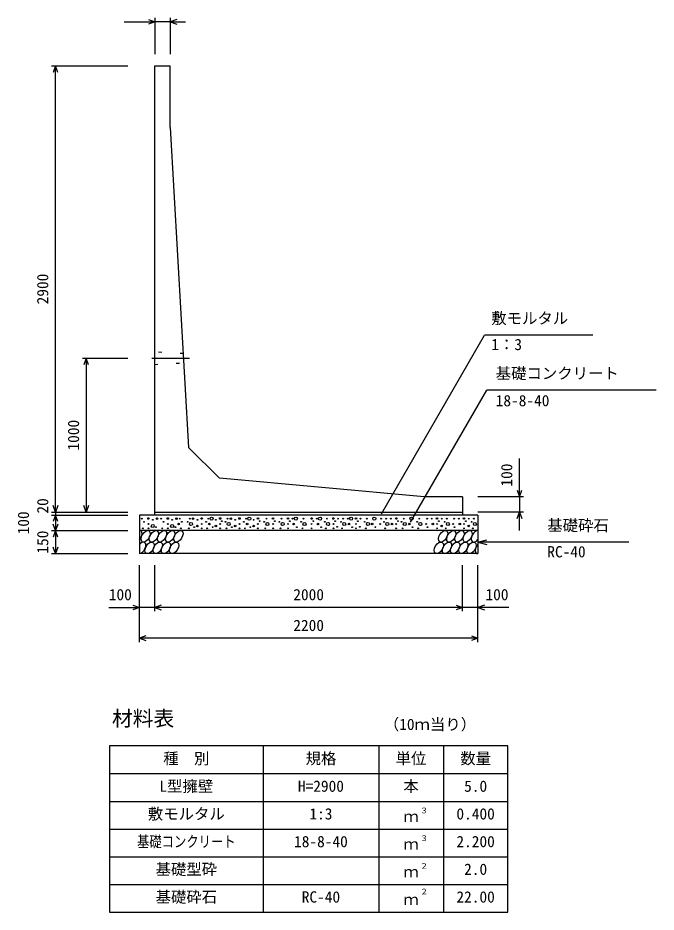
# Model space of a CAD drawing. Units: millimetres, scale not verified. Extents: x -67200 to 67200, y -23760 to 23760.
# Drawn here: x 29198 to 33345, y -5806 to 6 of the extents above; entities that cross this region are included whole.
import ezdxf
from ezdxf.enums import TextEntityAlignment as Align

# ---------------------------------------------------------------- set-up
doc = ezdxf.new("R2010")
doc.units = ezdxf.units.MM
doc.header["$LTSCALE"] = 80
doc.linetypes.add('CHAIN1', pattern=[8, 5, -1, 1, -1])
doc.linetypes.add('DOTTED', pattern=[1.75, 0.25, -1.5])
for name, color, linetype, lineweight in [('0-0_CENTER', 7, 'CHAIN1', 25), ('0-1_DIM', 7, 'Continuous', 25), ('0-3_HATCH', 6, 'Continuous', 25), ('0-4_HYO', 3, 'Continuous', 25), ('0-5_HYO2', 4, 'Continuous', 25), ('0-6_OUTLINE', 1, 'Continuous', 25), ('0-7_OUTLINE2', 4, 'DOTTED', 25), ('0-8_TXT', 7, 'Continuous', 25)]:
    doc.layers.add(name, color=color, linetype=linetype, lineweight=lineweight)
doc.styles.add('ＭＳ ゴシック', font='')
doc.styles.get('ＭＳ ゴシック').set_extended_font_data('MS Gothic')

msp = doc.modelspace()

# ---------------------------------------------------------------- linework, layer by layer
at = {"layer": '0-0_CENTER'}
msp.add_line((30067.36, -2205.79), (30312.67, -2205.79), dxfattribs=at)
at = {"layer": '0-1_DIM'}
for p, q in [((30088.04, 6.1), (30088.04, -230.79)), ((30188.04, 6.1), (30188.04, -230.79)), ((29888.49, -18.9), (30088.04, -18.9)), ((30188.04, -18.9), (30088.04, -18.9)), ((30188.04, -18.9), (30288.04, -18.9)), ((29417.32, -305.79), (29912.32, -305.79)), ((29442.32, -3205.79), (29442.32, -305.79)), ((31559.47, -3217.69), (32230.74, -2055.01)), ((32933.15, -2055.01), (32230.74, -2055.01)), ((29617.32, -2205.79), (29912.32, -2205.79)), ((29642.32, -2205.79), (29642.32, -3205.79)), ((31748.95, -3272.08), (32245.22, -2412.52)), ((33344.76, -2412.52), (32245.22, -2412.52)), ((32457.32, -3105.79), (32457.32, -2858.1)), ((32482.32, -3105.79), (32187.32, -3105.79)), ((32457.32, -3105.79), (32457.32, -3205.79)), ((29417.32, -3205.79), (29912.32, -3205.79)), ((29417.32, -3225.79), (29912.32, -3225.79)), ((29442.32, -3205.79), (29442.32, -3225.79)), ((29442.32, -3225.79), (29442.32, -3325.79)), ((32482.32, -3205.79), (32187.32, -3205.79)), ((32457.32, -3325.79), (32457.32, -3205.79)), ((29417.32, -3325.79), (29912.32, -3325.79)), ((29442.32, -3325.79), (29442.32, -3475.79)), ((32187.32, -3400.79), (32245.28, -3385.26)), ((33167.64, -3400.79), (32187.32, -3400.79)), ((32187.32, -3400.79), (32245.28, -3416.32)), ((29417.32, -3475.79), (29912.32, -3475.79)), ((29987.32, -4050.79), (29987.32, -3550.79)), ((30087.32, -3850.79), (30087.32, -3550.79)), ((32087.32, -3850.79), (32087.32, -3550.79)), ((32087.32, -3850.79), (32087.32, -3550.79)), ((32187.32, -4050.79), (32187.32, -3550.79)), ((29787.78, -3825.79), (29987.32, -3825.79)), ((30087.32, -3825.79), (29987.32, -3825.79)), ((32087.32, -3825.79), (30087.32, -3825.79)), ((32187.32, -3825.79), (32087.32, -3825.79)), ((32386.87, -3825.79), (32187.32, -3825.79)), ((32187.32, -4025.79), (29987.32, -4025.79))]:
    msp.add_line(p, q, dxfattribs=at)
for points in [[(30045.75, -3.51), (30088.04, -18.9), (30045.75, -34.29)], [(30230.32, -3.51), (30188.04, -18.9), (30230.32, -34.29)], [(29457.71, -348.08), (29442.32, -305.79), (29426.93, -348.08)], [(29657.71, -2248.08), (29642.32, -2205.79), (29626.93, -2248.08)], [(32441.93, -3063.51), (32457.32, -3105.79), (32472.71, -3063.51)], [(29457.71, -3163.51), (29442.32, -3205.79), (29426.93, -3163.51)], [(29657.71, -3163.51), (29642.32, -3205.79), (29626.93, -3163.51)], [(29457.71, -3268.08), (29442.32, -3225.79), (29426.93, -3268.08)], [(32441.93, -3248.08), (32457.32, -3205.79), (32472.71, -3248.08)], [(29457.71, -3283.51), (29442.32, -3325.79), (29426.93, -3283.51)], [(29457.71, -3368.08), (29442.32, -3325.79), (29426.93, -3368.08)], [(29457.71, -3433.51), (29442.32, -3475.79), (29426.93, -3433.51)], [(29945.04, -3810.4), (29987.32, -3825.79), (29945.04, -3841.18)], [(30129.61, -3810.4), (30087.32, -3825.79), (30129.61, -3841.18)], [(32045.04, -3810.4), (32087.32, -3825.79), (32045.04, -3841.18)], [(32229.61, -3810.4), (32187.32, -3825.79), (32229.61, -3841.18)], [(30029.61, -4010.4), (29987.32, -4025.79), (30029.61, -4041.18)], [(32145.04, -4010.4), (32187.32, -4025.79), (32145.04, -4041.18)]]:
    msp.add_lwpolyline(points, dxfattribs=at)
at = {"layer": '0-3_HATCH'}
for centre, radius in [((30003.29, -3248.62), 2.5), ((30046.18, -3247.74), 5), ((30074.22, -3255.62), 2.5), ((30102.26, -3248.62), 5), ((30129.39, -3248.62), 2.5), ((30172.29, -3247.74), 5), ((30200.33, -3255.62), 2.5), ((30228.36, -3248.62), 5), ((30249.39, -3248.62), 2.5), ((30315.25, -3248.62), 2.5), ((30336.28, -3248.62), 5), ((30364.32, -3255.62), 2.5), ((30392.35, -3247.74), 5), ((30435.25, -3248.62), 2.5), ((30456.28, -3248.62), 10), ((30484.32, -3255.62), 2.5), ((30512.35, -3247.74), 5), ((30560.47, -3248.62), 2.5), ((30581.5, -3248.62), 5), ((30609.54, -3255.62), 2.5), ((30637.58, -3247.74), 5), ((30680.47, -3248.62), 2.5), ((30701.5, -3248.62), 10), ((30729.54, -3255.62), 2.5), ((30757.58, -3247.74), 5), ((30812.4, -3248.62), 2.5), ((30856.02, -3247.74), 5), ((30910.84, -3248.62), 2.5), ((30953.01, -3247.74), 5), ((30982.71, -3248.62), 2.5), ((31003.74, -3248.62), 10), ((31053.11, -3248.62), 2.5), ((31106.4, -3247.74), 5), ((31140.37, -3248.62), 2.5), ((31161.4, -3248.62), 10), ((31206.08, -3248.62), 2.5), ((31248.26, -3247.74), 5), ((31277.96, -3248.62), 2.5), ((31311.21, -3248.62), 2.5), ((31341.99, -3248.62), 2.5), ((31363.03, -3248.62), 10), ((31394.79, -3247.74), 5), ((31424.49, -3248.62), 2.5), ((31465.5, -3248.62), 2.5), ((31513.66, -3248.62), 10), ((31557.75, -3248.62), 2.5), ((31591, -3248.62), 2.5), ((31621.79, -3248.62), 2.5), ((31656.19, -3247.74), 5), ((31704.67, -3248.62), 2.5), ((31755.31, -3248.62), 10), ((31805.94, -3248.62), 2.5), ((31857.41, -3248.62), 2.5), ((31886.78, -3248.62), 2.5), ((31921.19, -3247.74), 5), ((31951.5, -3248.62), 2.5), ((31984.73, -3248.62), 2.5), ((32033.08, -3248.62), 2.5), ((32062.46, -3248.62), 2.5), ((32096.86, -3247.74), 5), ((32127.17, -3248.62), 2.5), ((32160.4, -3248.62), 2.5), ((30010.3, -3311.65), 2.5), ((30017.31, -3269.63), 2.5), ((30046.18, -3283.63), 2.5), ((30046.18, -3311.65), 2.5), ((30074.22, -3296.77), 10), ((30095.25, -3303.77), 2.5), ((30136.4, -3311.65), 2.5), ((30143.41, -3269.63), 2.5), ((30172.29, -3283.63), 2.5), ((30172.29, -3311.65), 2.5), ((30200.33, -3296.77), 10), ((30221.35, -3303.77), 2.5), ((30242.38, -3283.63), 5), ((30256.4, -3311.65), 2.5), ((30263.41, -3269.63), 2.5), ((30301.23, -3269.63), 2.5), ((30308.24, -3311.65), 2.5), ((30322.26, -3283.63), 10), ((30343.29, -3303.77), 2.5), ((30364.32, -3296.77), 5), ((30392.35, -3283.63), 2.5), ((30392.35, -3311.65), 2.5), ((30421.23, -3269.63), 2.5), ((30428.24, -3311.65), 2.5), ((30442.26, -3283.63), 5), ((30463.29, -3303.77), 2.5), ((30484.32, -3296.77), 5), ((30512.35, -3283.63), 2.5), ((30512.35, -3311.65), 2.5), ((30523.69, -3265.31), 2.5), ((30546.45, -3269.63), 2.5), ((30553.46, -3311.65), 2.5), ((30567.48, -3283.63), 10), ((30588.51, -3303.77), 2.5), ((30609.54, -3296.77), 5), ((30637.58, -3283.63), 2.5), ((30637.58, -3311.65), 2.5), ((30666.45, -3269.63), 2.5), ((30673.46, -3311.65), 2.5), ((30687.48, -3283.63), 5), ((30708.51, -3303.77), 2.5), ((30729.54, -3296.77), 5), ((30757.58, -3283.63), 2.5), ((30757.58, -3311.65), 2.5), ((30768.92, -3265.31), 2.5), ((30798.38, -3269.63), 2.5), ((30805.39, -3311.65), 2.5), ((30819.41, -3283.63), 10), ((30856.02, -3283.63), 2.5), ((30856.02, -3311.65), 2.5), ((30867.36, -3265.31), 2.5), ((30896.82, -3269.63), 2.5), ((30903.83, -3311.65), 2.5), ((30917.85, -3283.63), 10), ((30953.01, -3283.63), 2.5), ((30953.01, -3311.65), 2.5), ((30964.35, -3265.31), 2.5), ((30989.72, -3283.63), 5), ((31010.75, -3303.77), 2.5), ((31039.09, -3269.63), 2.5), ((31046.1, -3311.65), 2.5), ((31060.12, -3283.63), 10), ((31106.4, -3283.63), 2.5), ((31106.4, -3311.65), 2.5), ((31117.74, -3265.31), 2.5), ((31147.38, -3283.63), 5), ((31168.41, -3303.77), 2.5), ((31192.06, -3269.63), 2.5), ((31199.07, -3311.65), 2.5), ((31213.09, -3283.63), 10), ((31248.26, -3283.63), 2.5), ((31248.26, -3311.65), 2.5), ((31259.6, -3265.31), 2.5), ((31272.92, -3301.98), 2.5), ((31297.19, -3269.63), 2.5), ((31304.2, -3311.65), 2.5), ((31318.22, -3283.63), 10), ((31349.01, -3283.63), 5), ((31370.03, -3303.77), 2.5), ((31394.79, -3283.63), 2.5), ((31394.79, -3311.65), 2.5), ((31406.13, -3265.31), 2.5), ((31419.45, -3301.98), 2.5), ((31451.48, -3269.63), 2.5), ((31458.49, -3311.65), 2.5), ((31472.51, -3283.63), 10), ((31499.64, -3283.63), 5), ((31520.67, -3303.77), 2.5), ((31551.32, -3283.63), 2.5), ((31576.98, -3269.63), 2.5), ((31583.99, -3311.65), 2.5), ((31598.01, -3283.63), 10), ((31628.8, -3283.63), 5), ((31656.19, -3283.63), 2.5), ((31656.19, -3311.65), 2.5), ((31667.53, -3265.31), 2.5), ((31690.65, -3269.63), 2.5), ((31697.66, -3311.65), 2.5), ((31711.68, -3283.63), 10), ((31741.29, -3283.63), 5), ((31762.32, -3303.77), 2.5), ((31791.93, -3269.63), 2.5), ((31798.94, -3311.65), 2.5), ((31812.96, -3283.63), 10), ((31850.98, -3283.63), 2.5), ((31859.32, -3303.77), 2.5), ((31893.8, -3283.63), 5), ((31921.19, -3283.63), 2.5), ((31921.19, -3311.65), 2.5), ((31932.53, -3265.31), 2.5), ((31951.67, -3295.92), 5), ((31970.71, -3269.63), 2.5), ((31977.72, -3311.65), 2.5), ((31991.74, -3283.63), 10), ((32026.65, -3283.63), 2.5), ((32034.99, -3303.77), 2.5), ((32069.47, -3283.63), 5), ((32096.86, -3283.63), 2.5), ((32096.86, -3311.65), 2.5), ((32108.2, -3265.31), 2.5), ((32127.34, -3295.92), 5), ((32146.38, -3269.63), 2.5), ((32153.39, -3311.65), 2.5), ((32167.41, -3283.63), 10)]:
    msp.add_circle(centre, radius, dxfattribs=at)
for centre, start_param, end_param in [((29974.96, -3363.3), 4.385593, 6.6745444), ((32173.46, -3363.3), 0.3357715, 4.4411806), ((30000.28, -3438.29), 3.5111464, 7.548991), ((32198.78, -3438.29), 1.2110787, 3.5658734)]:
    msp.add_ellipse(centre, major_axis=(21.81, 35.31), ratio=0.5792, start_param=start_param, end_param=end_param, dxfattribs=at)
for centre in [(30028.17, -3363.3), (30081.37, -3363.3), (30134.58, -3363.3), (30187.79, -3363.3), (30241, -3363.3), (31960.63, -3363.3), (32013.84, -3363.3), (32067.05, -3363.3), (32120.25, -3363.3), (30053.49, -3438.29), (30106.69, -3438.29), (30159.9, -3438.29), (30213.11, -3438.29), (31932.74, -3438.29), (31985.95, -3438.29), (32039.16, -3438.29), (32092.37, -3438.29), (32145.57, -3438.29)]:
    msp.add_ellipse(centre, major_axis=(21.81, 35.31), ratio=0.5792, dxfattribs=at)
at = {"layer": '0-4_HYO'}
for p, q in [((30792.32, -4725.79), (30792.32, -5805.79)), ((31542.32, -4725.79), (31542.32, -5805.79)), ((31962.32, -4725.79), (31962.32, -5805.79)), ((29792.32, -4905.79), (32382.32, -4905.79))]:
    msp.add_line(p, q, dxfattribs=at)
msp.add_lwpolyline([(29792.32, -5805.79), (32382.32, -5805.79), (32382.32, -4725.79), (29792.32, -4725.79)], close=True, dxfattribs=at)
at = {"layer": '0-5_HYO2'}
for p, q in [((29792.32, -5085.79), (32382.32, -5085.79)), ((29792.32, -5265.79), (32382.32, -5265.79)), ((29792.32, -5445.79), (32382.32, -5445.79)), ((29792.32, -5625.79), (32382.32, -5625.79))]:
    msp.add_line(p, q, dxfattribs=at)
at = {"layer": '0-6_OUTLINE'}
for p, q in [((30087.32, -3225.79), (30087.32, -305.79)), ((30087.32, -305.79), (30187.32, -305.79)), ((30187.32, -705.79), (30187.32, -305.79)), ((30187.32, -705.79), (30307.32, -2785.79)), ((32087.32, -3105.79), (31837.32, -3105.79)), ((32087.32, -3105.79), (32087.32, -3225.79)), ((30087.32, -3205.79), (32087.32, -3205.79)), ((32187.32, -3225.79), (32187.32, -3475.79)), ((32187.32, -3325.79), (29987.32, -3325.79)), ((32187.32, -3475.79), (29987.32, -3475.79))]:
    msp.add_line(p, q, dxfattribs=at)
for points in [[(31837.32, -3105.79), (30507.32, -2985.79), (30307.32, -2785.79)], [(32187.32, -3225.79), (29987.32, -3225.79), (29987.32, -3475.79)]]:
    msp.add_lwpolyline(points, dxfattribs=at)
at = {"layer": '0-7_OUTLINE2'}
for p, q in [((30272.13, -2175.79), (30087.32, -2165.79)), ((30087.32, -2245.79), (30275.59, -2235.79))]:
    msp.add_line(p, q, dxfattribs=at)

# ---------------------------------------------------------------- texts
at = {"layer": '0-1_DIM', "style": 'ＭＳ ゴシック'}
for s, p in [('2900', (29417.32, -1855.79)), ('1000', (29617.32, -2805.79)), ('100', (32432.32, -3040.15)), ('20', (29417.32, -3215.73)), ('100', (29292.32, -3350.79)), ('150', (29417.32, -3475.79))]:
    msp.add_text(s, height=73.31, rotation=90, dxfattribs=at).set_placement(p, align=Align.BOTTOM_LEFT)
for s, p in [('敷モルタル', (32273.59, -2005.01)), ('1：3', (32273.59, -2175.13)), ('基礎コンクリート', (32302.47, -2362.52)), ('18-8-40', (32302.47, -2540.15)), ('基礎砕石', (32637.57, -3350.79)), ('RC-40', (32637.57, -3522.17)), ('100', (29788.68, -3800.79)), ('2000', (30987.32, -3800.79)), ('100', (32235.96, -3800.79)), ('2200', (30987.32, -4000.79))]:
    msp.add_text(s, height=73.31, dxfattribs=at).set_placement(p, align=Align.BOTTOM_LEFT)
at = {"layer": '0-8_TXT', "style": 'ＭＳ ゴシック'}
for s, height, p in [('材料表', 98.97, (29808.99, -4625.79)), ('（10ｍ当り）', 73.31, (31575.65, -4644.13)), ('種\u3000別', 73.31, (30142.32, -4865.79)), ('規格', 73.31, (31067.32, -4865.79)), ('単位', 73.31, (31652.32, -4865.79)), ('数量', 73.31, (32072.32, -4865.79)), ('L型擁壁', 73.31, (30117.32, -5045.79)), ('本', 73.31, (31702.32, -5045.79)), ('H=2900', 73.31, (31017.32, -5045.79)), ('5.0', 73.31, (32097.32, -5045.79)), ('敷モルタル', 73.31, (30042.32, -5225.79)), ('1:3', 73.31, (31092.32, -5225.79)), ('ｍ', 73.31, (31702.32, -5242.46)), ('３', 36.66, (31811.56, -5175.18)), ('0.400', 73.31, (32047.32, -5225.79)), ('18-8-40', 73.31, (30992.32, -5405.79)), ('ｍ', 73.31, (31702.32, -5422.46)), ('３', 36.66, (31811.56, -5355.18)), ('2.200', 73.31, (32047.32, -5405.79)), ('基礎型砕', 73.31, (30092.32, -5585.79)), ('２', 36.66, (31811.56, -5535.18)), ('2.0', 73.31, (32097.32, -5585.79)), ('ｍ', 73.31, (31702.32, -5602.46)), ('基礎砕石', 73.31, (30092.32, -5765.79)), ('RC-40', 73.31, (31042.32, -5765.79)), ('２', 36.66, (31811.56, -5701.85)), ('22.00', 73.31, (32047.32, -5765.79)), ('ｍ', 73.31, (31702.32, -5782.46))]:
    msp.add_text(s, height=height, dxfattribs=at).set_placement(p, align=Align.BOTTOM_LEFT)
at = {"layer": '0-8_TXT', "style": 'ＭＳ ゴシック', "width": 0.8}
msp.add_text('基礎コンクリート', height=73.31, dxfattribs=at).set_placement((29972.32, -5405.79), align=Align.BOTTOM_LEFT)

doc.saveas('drawing.dxf')
